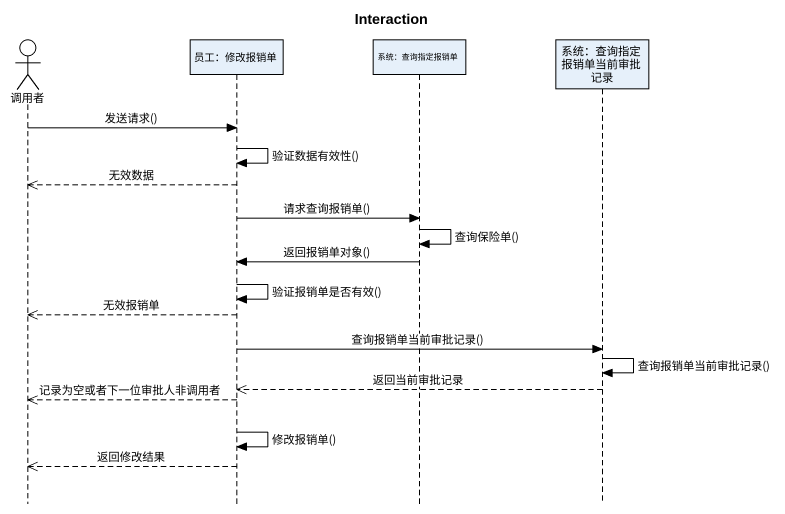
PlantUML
@startuml
title Interaction
hide footbox
actor 调用者
participant "员工：修改报销单" as 员工_修改报销单
participant "系统：查询指定报销单" as 系统_查询指定报销单
participant "系统：查询指定报销单当前审批记录" as 系统_查询指定报销单当前审批记录

调用者 -> 员工_修改报销单 : 发送请求()
员工_修改报销单 -> 员工_修改报销单 : 验证数据有效性()
员工_修改报销单 -->> 调用者 : 无效数据
员工_修改报销单 -> 系统_查询指定报销单 : 请求查询报销单()
系统_查询指定报销单 -> 系统_查询指定报销单 : 查询保险单()
系统_查询指定报销单 -> 员工_修改报销单 : 返回报销单对象()
员工_修改报销单 -> 员工_修改报销单 : 验证报销单是否有效()
员工_修改报销单 -->> 调用者 : 无效报销单
员工_修改报销单 -> 系统_查询指定报销单当前审批记录 : 查询报销单当前审批记录()
系统_查询指定报销单当前审批记录 -> 系统_查询指定报销单当前审批记录 : 查询报销单当前审批记录()
系统_查询指定报销单当前审批记录 -->> 员工_修改报销单 : 返回当前审批记录
员工_修改报销单 -->> 调用者 : 记录为空或者下一位审批人非调用者
员工_修改报销单 -> 员工_修改报销单 : 修改报销单()
员工_修改报销单 -->> 调用者 : 返回修改结果
@enduml
